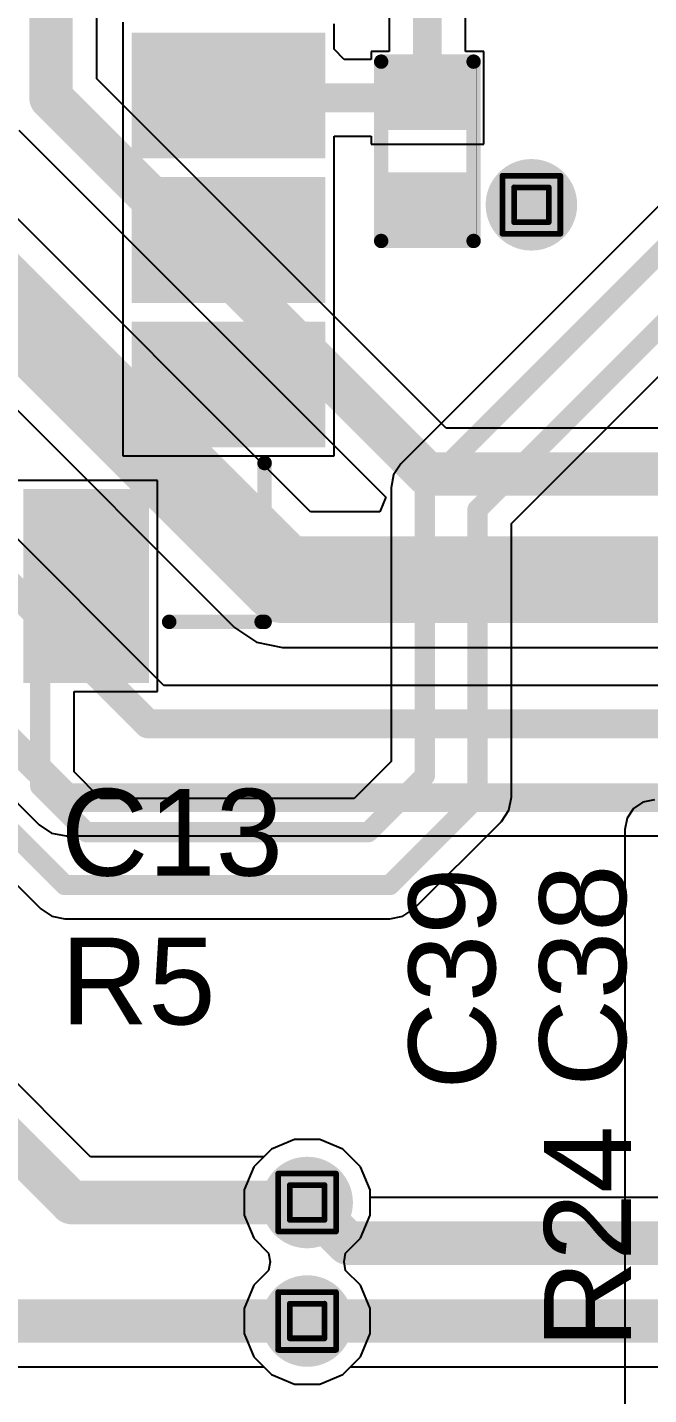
# Model space of a CAD drawing. Header units: inches. Extents: x -6 to 198, y 0 to 119.
# Drawn here: x 17.36 to 22.82, y 11.8 to 23.81 of the extents above; entities that cross this region are included whole.
import ezdxf

# ---------------------------------------------------------------- set-up
doc = ezdxf.new("R2010")
doc.units = ezdxf.units.IN
for name, color, linetype in [('Bottom Layer', 5, 'Continuous'), ('Bottom Solder', 6, 'Continuous'), ('Drill Drawing', 1, 'Continuous'), ('Top Layer', 1, 'Continuous'), ('Top Overlay', 2, 'Continuous'), ('Top Paste', 8, 'Continuous'), ('Top Solder', 216, 'Continuous'), ('Via Holes', 16, 'Continuous')]:
    doc.layers.add(name, color=color, linetype=linetype)
doc.styles.add('Arial', font='', dxfattribs={"height": 0.2})
doc.styles.get('Arial').set_extended_font_data('Arial')

# ---------------------------------------------------------------- blocks, each defined once
blk = doc.blocks.new('R___0402_24')
at = {"layer": 'Top Layer'}
for points in [[(-0.699, -0.318), (-0.699, 0.318), (-0.241, 0.318), (-0.241, -0.318)], [(0.241, -0.318), (0.241, 0.318), (0.699, 0.318), (0.699, -0.318)]]:
    blk.add_hatch(color=1, dxfattribs=at).paths.add_polyline_path(points)
at = {"layer": 'Top Paste'}
for points in [[(-0.699, -0.318), (-0.699, 0.318), (-0.241, 0.318), (-0.241, -0.318)], [(0.241, -0.318), (0.241, 0.318), (0.699, 0.318), (0.699, -0.318)]]:
    blk.add_hatch(color=8, dxfattribs=at).paths.add_polyline_path(points)
at = {"layer": 'Top Solder'}
for points in [[(-0.754, -0.373), (-0.754, 0.373), (-0.186, 0.373), (-0.186, -0.373)], [(0.186, -0.373), (0.186, 0.373), (0.754, 0.373), (0.754, -0.373)]]:
    blk.add_hatch(color=216, dxfattribs=at).paths.add_polyline_path(points)
at = {"layer": 'Top Overlay'}
for points in [[(-0.787, 0.406, 0.127, 0.127, 0), (0.787, 0.406, 0.127, 0.127, 0)], [(-0.787, 0.406, 0.127, 0.127, 0), (-0.787, -0.406, 0.127, 0.127, 0)], [(0.787, 0.406, 0.127, 0.127, 0), (0.787, -0.406, 0.127, 0.127, 0)], [(-0.787, -0.406, 0.127, 0.127, 0), (0.787, -0.406, 0.127, 0.127, 0)], [(-0.813, -0.432, 0.00323, 0.00323, 0), (0.813, -0.432, 0.00323, 0.00323, 0)]]:
    blk.add_lwpolyline(points, format="xyseb", dxfattribs=at)
for points in [[(-0.819, 0.406, 0.0635, 0.0635, 1), (-0.756, 0.406, 0.0635, 0.0635, 1)], [(-0.819, 0.406, 0.0635, 0.0635, 1), (-0.756, 0.406, 0.0635, 0.0635, 1)], [(0.756, 0.406, 0.0635, 0.0635, 1), (0.819, 0.406, 0.0635, 0.0635, 1)], [(0.756, 0.406, 0.0635, 0.0635, 1), (0.819, 0.406, 0.0635, 0.0635, 1)], [(-0.819, -0.406, 0.0635, 0.0635, 1), (-0.756, -0.406, 0.0635, 0.0635, 1)], [(-0.819, -0.406, 0.0635, 0.0635, 1), (-0.756, -0.406, 0.0635, 0.0635, 1)], [(0.756, -0.406, 0.0635, 0.0635, 1), (0.819, -0.406, 0.0635, 0.0635, 1)], [(0.756, -0.406, 0.0635, 0.0635, 1), (0.819, -0.406, 0.0635, 0.0635, 1)], [(-0.814, -0.432, 0.00161, 0.00161, 1), (-0.812, -0.432, 0.00161, 0.00161, 1)], [(0.812, -0.432, 0.00161, 0.00161, 1), (0.814, -0.432, 0.00161, 0.00161, 1)]]:
    blk.add_lwpolyline(points, format="xyseb", close=True, dxfattribs=at)
blk = doc.blocks.new('41_SMD_M______31')
at = {"layer": 'Top Layer'}
for points in [[(-9.5, -7.18), (-8, -7.18), (-8, -8.08), (-9.5, -8.08)], [(-7.43, -9.63), (-7.43, -8.13), (-6.53, -8.13), (-6.53, -9.63)], [(-6.16, -9.63), (-6.16, -8.13), (-5.26, -8.13), (-5.26, -9.63)], [(-4.89, -9.63), (-4.89, -8.13), (-3.99, -8.13), (-3.99, -9.63)]]:
    blk.add_hatch(color=1, dxfattribs=at).paths.add_polyline_path(points)
at = {"layer": 'Top Paste'}
for points in [[(-9.5, -7.18), (-8, -7.18), (-8, -8.08), (-9.5, -8.08)], [(-7.43, -9.63), (-7.43, -8.13), (-6.53, -8.13), (-6.53, -9.63)], [(-6.16, -9.63), (-6.16, -8.13), (-5.26, -8.13), (-5.26, -9.63)], [(-4.89, -9.63), (-4.89, -8.13), (-3.99, -8.13), (-3.99, -9.63)]]:
    blk.add_hatch(color=8, dxfattribs=at).paths.add_polyline_path(points)
at = {"layer": 'Top Solder'}
for points in [[(-9.602, -7.078), (-7.898, -7.078), (-7.898, -8.182), (-9.602, -8.182)], [(-7.532, -9.732), (-7.532, -8.028), (-6.428, -8.028), (-6.428, -9.732)], [(-6.262, -9.732), (-6.262, -8.028), (-5.158, -8.028), (-5.158, -9.732)], [(-4.992, -9.732), (-4.992, -8.028), (-3.888, -8.028), (-3.888, -9.732)]]:
    blk.add_hatch(color=216, dxfattribs=at).paths.add_polyline_path(points)
at = {"layer": 'Top Overlay'}
for points in [[(-9.064, -8.359, 0.127, 0.127, 0), (-9.064, -9.171, 0.127, 0.127, 0)], [(-9.064, -9.197, 0.127, 0.127, 0), (-7.669, -9.197, 0.127, 0.127, 0)]]:
    blk.add_lwpolyline(points, format="xyseb", dxfattribs=at)
for points in [[(-9.096, -8.359, 0.0635, 0.0635, 1), (-9.032, -8.359, 0.0635, 0.0635, 1)], [(-9.096, -9.171, 0.0635, 0.0635, 1), (-9.032, -9.171, 0.0635, 0.0635, 1)], [(-9.096, -9.197, 0.0635, 0.0635, 1), (-9.032, -9.197, 0.0635, 0.0635, 1)], [(-7.701, -9.197, 0.0635, 0.0635, 1), (-7.637, -9.197, 0.0635, 0.0635, 1)]]:
    blk.add_lwpolyline(points, format="xyseb", close=True, dxfattribs=at)

msp = doc.modelspace()

# ---------------------------------------------------------------- hatches: boundary and pattern name
at = {"layer": 'Bottom Layer'}
h = msp.add_hatch(color=5, dxfattribs=at)
edge = h.paths.add_edge_path()
edge.add_arc((21.793, 22.25), 0.3, 0, 360)
h = msp.add_hatch(color=5, dxfattribs=at)
edge = h.paths.add_edge_path()
edge.add_arc((19.823, 13.487), 0.3, 0, 360)
h = msp.add_hatch(color=5, dxfattribs=at)
edge = h.paths.add_edge_path()
edge.add_arc((19.823, 12.446), 0.3, 0, 360)
at = {"layer": 'Bottom Solder'}
h = msp.add_hatch(color=6, dxfattribs=at)
edge = h.paths.add_edge_path()
edge.add_arc((21.793, 22.25), 0.402, 0, 360)
h = msp.add_hatch(color=6, dxfattribs=at)
edge = h.paths.add_edge_path()
edge.add_arc((19.823, 13.487), 0.402, 0, 360)
h = msp.add_hatch(color=6, dxfattribs=at)
edge = h.paths.add_edge_path()
edge.add_arc((19.823, 12.446), 0.402, 0, 360)
at = {"layer": 'Top Layer'}
h = msp.add_hatch(color=1, dxfattribs=at)
edge = h.paths.add_edge_path()
edge.add_arc((21.793, 22.25), 0.3, 0, 360)
h = msp.add_hatch(color=1, dxfattribs=at)
edge = h.paths.add_edge_path()
edge.add_arc((19.823, 13.487), 0.3, 0, 360)
h = msp.add_hatch(color=1, dxfattribs=at)
edge = h.paths.add_edge_path()
edge.add_arc((19.823, 12.446), 0.3, 0, 360)
at = {"layer": 'Top Solder'}
h = msp.add_hatch(color=216, dxfattribs=at)
edge = h.paths.add_edge_path()
edge.add_arc((21.793, 22.25), 0.402, 0, 360)
h = msp.add_hatch(color=216, dxfattribs=at)
edge = h.paths.add_edge_path()
edge.add_arc((19.823, 13.487), 0.402, 0, 360)
h = msp.add_hatch(color=216, dxfattribs=at)
edge = h.paths.add_edge_path()
edge.add_arc((19.823, 12.446), 0.402, 0, 360)
at = {"layer": 'Via Holes'}
h = msp.add_hatch(color=7, dxfattribs=at)
edge = h.paths.add_edge_path()
edge.add_arc((21.793, 22.25), 0.15, 0, 360)
h = msp.add_hatch(color=7, dxfattribs=at)
edge = h.paths.add_edge_path()
edge.add_arc((19.823, 13.487), 0.15, 0, 360)
h = msp.add_hatch(color=7, dxfattribs=at)
edge = h.paths.add_edge_path()
edge.add_arc((19.823, 12.446), 0.15, 0, 360)

# ---------------------------------------------------------------- linework, layer by layer
at = {"layer": 'Bottom Layer'}
for p, q in [((17.974, 23.356), (17.974, 27.909)), ((19.852, 19.554), (16.034, 23.373)), ((21.043, 20.287), (17.974, 23.356)), ((17.289, 22.906), (20.514, 19.681)), ((15.366, 22.356), (19.185, 18.537)), ((18.564, 18.027), (15.896, 20.696)), ((36.823, 20.287), (21.043, 20.287)), ((14.284, 19.991), (17.469, 16.805)), ((20.514, 19.681), (20.462, 19.554)), ((20.462, 19.554), (19.852, 19.554)), ((19.185, 18.537), (19.378, 18.408)), ((19.378, 18.408), (19.606, 18.363)), ((19.606, 18.363), (52.487, 18.363)), ((47.133, 18.027), (18.564, 18.027)), ((17.469, 16.805), (17.578, 16.732)), ((17.578, 16.732), (17.707, 16.707)), ((17.707, 16.707), (46.371, 16.707)), ((19.509, 13.957), (19.353, 13.801)), ((19.712, 14.041), (19.509, 13.957)), ((19.933, 14.041), (19.712, 14.041)), ((20.136, 13.957), (19.933, 14.041)), ((20.292, 13.801), (20.136, 13.957)), ((19.353, 13.801), (19.269, 13.598)), ((20.377, 13.598), (20.292, 13.801)), ((19.269, 13.598), (19.269, 13.377)), ((20.377, 13.531), (20.377, 13.598)), ((31.734, 13.531), (20.377, 13.531)), ((19.269, 13.377), (19.353, 13.174)), ((19.353, 13.174), (19.484, 13.043)), ((19.484, 13.043), (19.499, 12.967)), ((19.484, 12.891), (19.353, 12.76)), ((19.499, 12.967), (19.484, 12.891)), ((19.353, 12.76), (19.269, 12.556)), ((19.269, 12.556), (19.269, 12.336)), ((19.269, 12.336), (19.353, 12.132)), ((19.353, 12.132), (19.509, 11.976)), ((20.136, 11.976), (20.205, 12.045)), ((20.205, 12.045), (32.105, 12.045)), ((19.509, 11.976), (19.712, 11.892)), ((19.712, 11.892), (19.933, 11.892)), ((19.933, 11.892), (20.136, 11.976))]:
    msp.add_line(p, q, dxfattribs=at)
for points in [[(17.573, 23.19, 0.381, 0.381, 0), (17.573, 28.291, 0.381, 0.381, 0)], [(15.612, 22.951, 0.762, 0.762, 0), (19.606, 18.958, 0.762, 0.762, 0)], [(17.573, 23.19, 0.381, 0.381, 0), (20.877, 19.886, 0.381, 0.381, 0)], [(15.342, 20.774, 0.254, 0.254, 0), (18.425, 17.691, 0.254, 0.254, 0)], [(14.522, 20.229, 0.254, 0.254, 0), (17.707, 17.043, 0.254, 0.254, 0)], [(20.877, 19.886, 0.381, 0.381, 0), (64.445, 19.886, 0.381, 0.381, 0)], [(19.606, 18.958, 0.762, 0.762, 0), (32.029, 18.958, 0.762, 0.762, 0)], [(18.425, 17.691, 0.254, 0.254, 0), (47.133, 17.691, 0.254, 0.254, 0)], [(17.707, 17.043, 0.254, 0.254, 0), (46.511, 17.043, 0.254, 0.254, 0)], [(19.823, 13.487, 0.381, 0.381, 0), (20.18, 13.13, 0.381, 0.381, 0)], [(20.18, 13.13, 0.381, 0.381, 0), (31.9, 13.13, 0.381, 0.381, 0)], [(19.823, 12.446, 0.381, 0.381, 0), (32.487, 12.446, 0.381, 0.381, 0)]]:
    msp.add_lwpolyline(points, format="xyseb", dxfattribs=at)
for points in [[(17.477, 23.19, 0.191, 0.191, 1), (17.668, 23.19, 0.191, 0.191, 1)], [(17.477, 23.19, 0.191, 0.191, 1), (17.668, 23.19, 0.191, 0.191, 1)], [(20.782, 19.886, 0.191, 0.191, 1), (20.972, 19.886, 0.191, 0.191, 1)], [(20.782, 19.886, 0.191, 0.191, 1), (20.972, 19.886, 0.191, 0.191, 1)], [(19.415, 18.958, 0.381, 0.381, 1), (19.796, 18.958, 0.381, 0.381, 1)], [(19.415, 18.958, 0.381, 0.381, 1), (19.796, 18.958, 0.381, 0.381, 1)], [(18.361, 17.691, 0.127, 0.127, 1), (18.488, 17.691, 0.127, 0.127, 1)], [(18.361, 17.691, 0.127, 0.127, 1), (18.488, 17.691, 0.127, 0.127, 1)], [(17.644, 17.043, 0.127, 0.127, 1), (17.771, 17.043, 0.127, 0.127, 1)], [(17.644, 17.043, 0.127, 0.127, 1), (17.771, 17.043, 0.127, 0.127, 1)], [(19.727, 13.487, 0.191, 0.191, 1), (19.918, 13.487, 0.191, 0.191, 1)], [(20.085, 13.13, 0.191, 0.191, 1), (20.276, 13.13, 0.191, 0.191, 1)], [(20.085, 13.13, 0.191, 0.191, 1), (20.276, 13.13, 0.191, 0.191, 1)], [(19.727, 12.446, 0.191, 0.191, 1), (19.918, 12.446, 0.191, 0.191, 1)]]:
    msp.add_lwpolyline(points, format="xyseb", close=True, dxfattribs=at)
at = {"layer": 'Drill Drawing'}
for points in [[(21.539, 22.504, 0.0508, 0.0508, 0), (22.047, 22.504, 0.0508, 0.0508, 0)], [(21.539, 21.996, 0.0508, 0.0508, 0), (21.539, 22.504, 0.0508, 0.0508, 0)], [(22.047, 21.996, 0.0508, 0.0508, 0), (22.047, 22.504, 0.0508, 0.0508, 0)], [(21.641, 22.403, 0.0508, 0.0508, 0), (21.946, 22.403, 0.0508, 0.0508, 0)], [(21.641, 22.098, 0.0508, 0.0508, 0), (21.641, 22.403, 0.0508, 0.0508, 0)], [(21.946, 22.098, 0.0508, 0.0508, 0), (21.946, 22.403, 0.0508, 0.0508, 0)], [(21.641, 22.098, 0.0508, 0.0508, 0), (21.946, 22.098, 0.0508, 0.0508, 0)], [(21.539, 21.996, 0.0508, 0.0508, 0), (22.047, 21.996, 0.0508, 0.0508, 0)], [(19.569, 13.741, 0.0508, 0.0508, 0), (20.077, 13.741, 0.0508, 0.0508, 0)], [(19.569, 13.233, 0.0508, 0.0508, 0), (19.569, 13.741, 0.0508, 0.0508, 0)], [(20.077, 13.233, 0.0508, 0.0508, 0), (20.077, 13.741, 0.0508, 0.0508, 0)], [(19.67, 13.64, 0.0508, 0.0508, 0), (19.975, 13.64, 0.0508, 0.0508, 0)], [(19.67, 13.335, 0.0508, 0.0508, 0), (19.67, 13.64, 0.0508, 0.0508, 0)], [(19.975, 13.335, 0.0508, 0.0508, 0), (19.975, 13.64, 0.0508, 0.0508, 0)], [(19.67, 13.335, 0.0508, 0.0508, 0), (19.975, 13.335, 0.0508, 0.0508, 0)], [(19.569, 13.233, 0.0508, 0.0508, 0), (20.077, 13.233, 0.0508, 0.0508, 0)], [(19.569, 12.7, 0.0508, 0.0508, 0), (20.077, 12.7, 0.0508, 0.0508, 0)], [(19.569, 12.192, 0.0508, 0.0508, 0), (19.569, 12.7, 0.0508, 0.0508, 0)], [(19.67, 12.598, 0.0508, 0.0508, 0), (19.975, 12.598, 0.0508, 0.0508, 0)], [(19.67, 12.294, 0.0508, 0.0508, 0), (19.67, 12.598, 0.0508, 0.0508, 0)], [(19.975, 12.294, 0.0508, 0.0508, 0), (19.975, 12.598, 0.0508, 0.0508, 0)], [(20.077, 12.192, 0.0508, 0.0508, 0), (20.077, 12.7, 0.0508, 0.0508, 0)], [(19.67, 12.294, 0.0508, 0.0508, 0), (19.975, 12.294, 0.0508, 0.0508, 0)], [(19.569, 12.192, 0.0508, 0.0508, 0), (20.077, 12.192, 0.0508, 0.0508, 0)]]:
    msp.add_lwpolyline(points, format="xyseb", dxfattribs=at)
for points in [[(21.526, 22.504, 0.0254, 0.0254, 1), (21.552, 22.504, 0.0254, 0.0254, 1)], [(21.526, 22.504, 0.0254, 0.0254, 1), (21.552, 22.504, 0.0254, 0.0254, 1)], [(22.035, 22.504, 0.0254, 0.0254, 1), (22.06, 22.504, 0.0254, 0.0254, 1)], [(22.035, 22.504, 0.0254, 0.0254, 1), (22.06, 22.504, 0.0254, 0.0254, 1)], [(21.628, 22.403, 0.0254, 0.0254, 1), (21.654, 22.403, 0.0254, 0.0254, 1)], [(21.628, 22.403, 0.0254, 0.0254, 1), (21.654, 22.403, 0.0254, 0.0254, 1)], [(21.933, 22.403, 0.0254, 0.0254, 1), (21.958, 22.403, 0.0254, 0.0254, 1)], [(21.933, 22.403, 0.0254, 0.0254, 1), (21.958, 22.403, 0.0254, 0.0254, 1)], [(21.628, 22.098, 0.0254, 0.0254, 1), (21.654, 22.098, 0.0254, 0.0254, 1)], [(21.628, 22.098, 0.0254, 0.0254, 1), (21.654, 22.098, 0.0254, 0.0254, 1)], [(21.933, 22.098, 0.0254, 0.0254, 1), (21.958, 22.098, 0.0254, 0.0254, 1)], [(21.933, 22.098, 0.0254, 0.0254, 1), (21.958, 22.098, 0.0254, 0.0254, 1)], [(21.526, 21.996, 0.0254, 0.0254, 1), (21.552, 21.996, 0.0254, 0.0254, 1)], [(21.526, 21.996, 0.0254, 0.0254, 1), (21.552, 21.996, 0.0254, 0.0254, 1)], [(22.035, 21.996, 0.0254, 0.0254, 1), (22.06, 21.996, 0.0254, 0.0254, 1)], [(22.035, 21.996, 0.0254, 0.0254, 1), (22.06, 21.996, 0.0254, 0.0254, 1)], [(19.556, 13.741, 0.0254, 0.0254, 1), (19.581, 13.741, 0.0254, 0.0254, 1)], [(19.556, 13.741, 0.0254, 0.0254, 1), (19.581, 13.741, 0.0254, 0.0254, 1)], [(20.064, 13.741, 0.0254, 0.0254, 1), (20.089, 13.741, 0.0254, 0.0254, 1)], [(20.064, 13.741, 0.0254, 0.0254, 1), (20.089, 13.741, 0.0254, 0.0254, 1)], [(19.658, 13.64, 0.0254, 0.0254, 1), (19.683, 13.64, 0.0254, 0.0254, 1)], [(19.658, 13.64, 0.0254, 0.0254, 1), (19.683, 13.64, 0.0254, 0.0254, 1)], [(19.962, 13.64, 0.0254, 0.0254, 1), (19.988, 13.64, 0.0254, 0.0254, 1)], [(19.962, 13.64, 0.0254, 0.0254, 1), (19.988, 13.64, 0.0254, 0.0254, 1)], [(19.658, 13.335, 0.0254, 0.0254, 1), (19.683, 13.335, 0.0254, 0.0254, 1)], [(19.658, 13.335, 0.0254, 0.0254, 1), (19.683, 13.335, 0.0254, 0.0254, 1)], [(19.962, 13.335, 0.0254, 0.0254, 1), (19.988, 13.335, 0.0254, 0.0254, 1)], [(19.962, 13.335, 0.0254, 0.0254, 1), (19.988, 13.335, 0.0254, 0.0254, 1)], [(19.556, 13.233, 0.0254, 0.0254, 1), (19.581, 13.233, 0.0254, 0.0254, 1)], [(19.556, 13.233, 0.0254, 0.0254, 1), (19.581, 13.233, 0.0254, 0.0254, 1)], [(20.064, 13.233, 0.0254, 0.0254, 1), (20.089, 13.233, 0.0254, 0.0254, 1)], [(20.064, 13.233, 0.0254, 0.0254, 1), (20.089, 13.233, 0.0254, 0.0254, 1)], [(19.556, 12.7, 0.0254, 0.0254, 1), (19.581, 12.7, 0.0254, 0.0254, 1)], [(19.556, 12.7, 0.0254, 0.0254, 1), (19.581, 12.7, 0.0254, 0.0254, 1)], [(19.658, 12.598, 0.0254, 0.0254, 1), (19.683, 12.598, 0.0254, 0.0254, 1)], [(19.658, 12.598, 0.0254, 0.0254, 1), (19.683, 12.598, 0.0254, 0.0254, 1)], [(19.962, 12.598, 0.0254, 0.0254, 1), (19.988, 12.598, 0.0254, 0.0254, 1)], [(19.962, 12.598, 0.0254, 0.0254, 1), (19.988, 12.598, 0.0254, 0.0254, 1)], [(20.064, 12.7, 0.0254, 0.0254, 1), (20.089, 12.7, 0.0254, 0.0254, 1)], [(20.064, 12.7, 0.0254, 0.0254, 1), (20.089, 12.7, 0.0254, 0.0254, 1)], [(19.658, 12.294, 0.0254, 0.0254, 1), (19.683, 12.294, 0.0254, 0.0254, 1)], [(19.658, 12.294, 0.0254, 0.0254, 1), (19.683, 12.294, 0.0254, 0.0254, 1)], [(19.962, 12.294, 0.0254, 0.0254, 1), (19.988, 12.294, 0.0254, 0.0254, 1)], [(19.962, 12.294, 0.0254, 0.0254, 1), (19.988, 12.294, 0.0254, 0.0254, 1)], [(19.556, 12.192, 0.0254, 0.0254, 1), (19.581, 12.192, 0.0254, 0.0254, 1)], [(19.556, 12.192, 0.0254, 0.0254, 1), (19.581, 12.192, 0.0254, 0.0254, 1)], [(20.064, 12.192, 0.0254, 0.0254, 1), (20.089, 12.192, 0.0254, 0.0254, 1)], [(20.064, 12.192, 0.0254, 0.0254, 1), (20.089, 12.192, 0.0254, 0.0254, 1)]]:
    msp.add_lwpolyline(points, format="xyseb", close=True, dxfattribs=at)
at = {"layer": 'Top Layer'}
for p, q in [((20.542, 27.844), (20.542, 23.597)), ((21.215, 23.597), (21.215, 27.844)), ((25.569, 24.898), (20.647, 19.976)), ((21.617, 19.45), (26.54, 24.372)), ((18.204, 23.854), (18.204, 23.727)), ((20.059, 23.617), (20.059, 23.839)), ((18.204, 23.727), (18.204, 22.696)), ((20.149, 23.527), (20.059, 23.617)), ((20.542, 23.597), (20.384, 23.597)), ((20.384, 23.597), (20.384, 23.527)), ((21.374, 23.597), (21.215, 23.597)), ((21.374, 22.784), (21.374, 23.597)), ((20.384, 23.527), (20.149, 23.527)), ((20.059, 22.696), (20.059, 22.854)), ((20.059, 22.854), (20.384, 22.854)), ((20.384, 22.854), (20.384, 22.784)), ((20.384, 22.784), (21.374, 22.784)), ((18.204, 22.696), (18.204, 22.584)), ((18.204, 22.584), (18.204, 22.457)), ((20.059, 22.569), (20.059, 22.696)), ((20.059, 22.457), (20.059, 22.569)), ((18.204, 22.457), (18.204, 21.426)), ((20.059, 21.426), (20.059, 22.457)), ((18.204, 21.426), (18.204, 21.314)), ((20.059, 21.299), (20.059, 21.426)), ((18.204, 21.314), (18.204, 21.187)), ((20.059, 21.187), (20.059, 21.299)), ((18.204, 21.187), (18.204, 20.044)), ((20.059, 20.044), (20.059, 21.187)), ((18.204, 20.044), (20.059, 20.044)), ((20.647, 19.976), (20.582, 19.879)), ((18.509, 19.829), (17.254, 19.829)), ((18.509, 17.974), (18.509, 19.829)), ((20.582, 19.879), (20.56, 19.765)), ((20.56, 19.765), (20.56, 17.36)), ((21.617, 17.046), (21.617, 19.45)), ((17.776, 17.269), (17.776, 17.974)), ((17.776, 17.974), (18.509, 17.974)), ((20.56, 17.36), (20.236, 17.036)), ((18.008, 17.036), (17.776, 17.269)), ((20.236, 17.036), (18.008, 17.036)), ((21.595, 16.932), (21.617, 17.046)), ((22.689, 16.947), (22.633, 16.863)), ((22.773, 17.003), (22.689, 16.947)), ((22.873, 17.023), (22.773, 17.003)), ((20.761, 16.066), (21.53, 16.835)), ((21.53, 16.835), (21.595, 16.932)), ((22.633, 16.863), (22.614, 16.764)), ((16.805, 16.743), (17.482, 16.066)), ((22.614, 16.764), (22.614, 15.977)), ((17.919, 13.889), (15.743, 16.065)), ((17.482, 16.066), (17.579, 16.001)), ((17.579, 16.001), (17.693, 15.978)), ((17.693, 15.978), (20.55, 15.978)), ((20.55, 15.978), (20.664, 16.001)), ((20.664, 16.001), (20.761, 16.066)), ((22.614, 15.977), (22.614, 11.912)), ((19.509, 13.957), (19.441, 13.889)), ((19.712, 14.041), (19.509, 13.957)), ((19.933, 14.041), (19.712, 14.041)), ((20.136, 13.957), (19.933, 14.041)), ((20.292, 13.801), (20.136, 13.957)), ((19.441, 13.889), (17.919, 13.889)), ((20.377, 13.598), (20.292, 13.801)), ((20.377, 13.377), (20.377, 13.598)), ((20.292, 13.174), (20.377, 13.377)), ((20.161, 13.043), (20.292, 13.174)), ((20.147, 12.967), (20.161, 13.043)), ((20.161, 12.891), (20.147, 12.967)), ((20.292, 12.76), (20.161, 12.891)), ((20.377, 12.556), (20.292, 12.76)), ((20.377, 12.336), (20.377, 12.556)), ((20.292, 12.132), (20.377, 12.336)), ((20.136, 11.976), (20.292, 12.132)), ((17.12, 12.045), (19.441, 12.045)), ((19.441, 12.045), (19.509, 11.976)), ((19.509, 11.976), (19.712, 11.892)), ((19.712, 11.892), (19.933, 11.892)), ((19.933, 11.892), (20.136, 11.976)), ((22.614, 11.912), (22.614, 10.757))]:
    msp.add_line(p, q, dxfattribs=at)
for points in [[(20.879, 23.19, 0.254, 0.254, 0), (20.879, 28.291, 0.254, 0.254, 0)], [(20.857, 19.765, 0.178, 0.178, 0), (25.867, 24.775, 0.178, 0.178, 0)], [(21.32, 19.574, 0.178, 0.178, 0), (26.329, 24.583, 0.178, 0.178, 0)], [(19.132, 23.211, 0.254, 0.254, 0), (19.153, 23.19, 0.254, 0.254, 0)], [(19.153, 23.19, 0.254, 0.254, 0), (20.879, 23.19, 0.254, 0.254, 0)], [(20.857, 17.237, 0.178, 0.178, 0), (20.857, 19.765, 0.178, 0.178, 0)], [(21.32, 17.046, 0.178, 0.178, 0), (21.32, 19.574, 0.178, 0.178, 0)], [(17.52, 18.54, 0.178, 0.178, 0), (17.882, 18.901, 0.178, 0.178, 0)], [(17.52, 18.179, 0.178, 0.178, 0), (17.52, 18.54, 0.178, 0.178, 0)], [(17.478, 18.136, 0.178, 0.178, 0), (17.52, 18.179, 0.178, 0.178, 0)], [(17.478, 17.145, 0.178, 0.178, 0), (17.478, 18.136, 0.178, 0.178, 0)], [(20.359, 16.739, 0.178, 0.178, 0), (20.857, 17.237, 0.178, 0.178, 0)], [(17.478, 17.145, 0.178, 0.178, 0), (17.884, 16.739, 0.178, 0.178, 0)], [(20.55, 16.276, 0.178, 0.178, 0), (21.32, 17.046, 0.178, 0.178, 0)], [(17.015, 16.954, 0.178, 0.178, 0), (17.693, 16.276, 0.178, 0.178, 0)], [(17.884, 16.739, 0.178, 0.178, 0), (20.359, 16.739, 0.178, 0.178, 0)], [(17.693, 16.276, 0.178, 0.178, 0), (20.55, 16.276, 0.178, 0.178, 0)], [(15.342, 15.898, 0.381, 0.381, 0), (17.753, 13.487, 0.381, 0.381, 0)], [(17.753, 13.487, 0.381, 0.381, 0), (19.823, 13.487, 0.381, 0.381, 0)], [(17.12, 12.446, 0.381, 0.381, 0), (19.823, 12.446, 0.381, 0.381, 0)]]:
    msp.add_lwpolyline(points, format="xyseb", dxfattribs=at)
for points in [[(19.068, 23.211, 0.127, 0.127, 1), (19.195, 23.211, 0.127, 0.127, 1)], [(19.089, 23.19, 0.127, 0.127, 1), (19.216, 23.19, 0.127, 0.127, 1)], [(19.089, 23.19, 0.127, 0.127, 1), (19.216, 23.19, 0.127, 0.127, 1)], [(20.815, 23.19, 0.127, 0.127, 1), (20.942, 23.19, 0.127, 0.127, 1)], [(20.815, 23.19, 0.127, 0.127, 1), (20.942, 23.19, 0.127, 0.127, 1)], [(20.813, 19.765, 0.0889, 0.0889, 1), (20.902, 19.765, 0.0889, 0.0889, 1)], [(20.813, 19.765, 0.0889, 0.0889, 1), (20.902, 19.765, 0.0889, 0.0889, 1)], [(21.275, 19.574, 0.0889, 0.0889, 1), (21.364, 19.574, 0.0889, 0.0889, 1)], [(21.275, 19.574, 0.0889, 0.0889, 1), (21.364, 19.574, 0.0889, 0.0889, 1)], [(17.837, 18.901, 0.0889, 0.0889, 1), (17.926, 18.901, 0.0889, 0.0889, 1)], [(17.476, 18.54, 0.0889, 0.0889, 1), (17.565, 18.54, 0.0889, 0.0889, 1)], [(17.476, 18.54, 0.0889, 0.0889, 1), (17.565, 18.54, 0.0889, 0.0889, 1)], [(17.476, 18.179, 0.0889, 0.0889, 1), (17.565, 18.179, 0.0889, 0.0889, 1)], [(17.476, 18.179, 0.0889, 0.0889, 1), (17.565, 18.179, 0.0889, 0.0889, 1)], [(17.433, 18.136, 0.0889, 0.0889, 1), (17.522, 18.136, 0.0889, 0.0889, 1)], [(17.433, 18.136, 0.0889, 0.0889, 1), (17.522, 18.136, 0.0889, 0.0889, 1)], [(20.813, 17.237, 0.0889, 0.0889, 1), (20.902, 17.237, 0.0889, 0.0889, 1)], [(20.813, 17.237, 0.0889, 0.0889, 1), (20.902, 17.237, 0.0889, 0.0889, 1)], [(17.433, 17.145, 0.0889, 0.0889, 1), (17.522, 17.145, 0.0889, 0.0889, 1)], [(17.433, 17.145, 0.0889, 0.0889, 1), (17.522, 17.145, 0.0889, 0.0889, 1)], [(21.275, 17.046, 0.0889, 0.0889, 1), (21.364, 17.046, 0.0889, 0.0889, 1)], [(21.275, 17.046, 0.0889, 0.0889, 1), (21.364, 17.046, 0.0889, 0.0889, 1)], [(17.84, 16.739, 0.0889, 0.0889, 1), (17.929, 16.739, 0.0889, 0.0889, 1)], [(17.84, 16.739, 0.0889, 0.0889, 1), (17.929, 16.739, 0.0889, 0.0889, 1)], [(20.315, 16.739, 0.0889, 0.0889, 1), (20.403, 16.739, 0.0889, 0.0889, 1)], [(20.315, 16.739, 0.0889, 0.0889, 1), (20.403, 16.739, 0.0889, 0.0889, 1)], [(17.648, 16.276, 0.0889, 0.0889, 1), (17.737, 16.276, 0.0889, 0.0889, 1)], [(17.648, 16.276, 0.0889, 0.0889, 1), (17.737, 16.276, 0.0889, 0.0889, 1)], [(20.506, 16.276, 0.0889, 0.0889, 1), (20.595, 16.276, 0.0889, 0.0889, 1)], [(20.506, 16.276, 0.0889, 0.0889, 1), (20.595, 16.276, 0.0889, 0.0889, 1)], [(17.657, 13.487, 0.191, 0.191, 1), (17.848, 13.487, 0.191, 0.191, 1)], [(17.657, 13.487, 0.191, 0.191, 1), (17.848, 13.487, 0.191, 0.191, 1)], [(19.727, 13.487, 0.191, 0.191, 1), (19.918, 13.487, 0.191, 0.191, 1)], [(19.727, 12.446, 0.191, 0.191, 1), (19.918, 12.446, 0.191, 0.191, 1)]]:
    msp.add_lwpolyline(points, format="xyseb", close=True, dxfattribs=at)

# ---------------------------------------------------------------- block references
at = {"rotation": 90}
for name, p in [('41_SMD_M______31', (10.252, 27.651)), ('R___0402_24', (20.879, 22.72))]:
    msp.add_blockref(name, p, dxfattribs=at)

# ---------------------------------------------------------------- texts
at = {"layer": 'Top Overlay', "style": 'Arial'}
for s, p in [('C13', (17.658, 16.358)), ('R5', (17.658, 15.051))]:
    msp.add_text(s, height=0.762, dxfattribs=at).set_placement(p)
for s, p in [('C39', (21.476, 14.478)), ('C38', (22.625, 14.504)), ('R24', (22.667, 12.208))]:
    msp.add_text(s, height=0.762, rotation=90, dxfattribs=at).set_placement(p)

doc.saveas('drawing.dxf')
